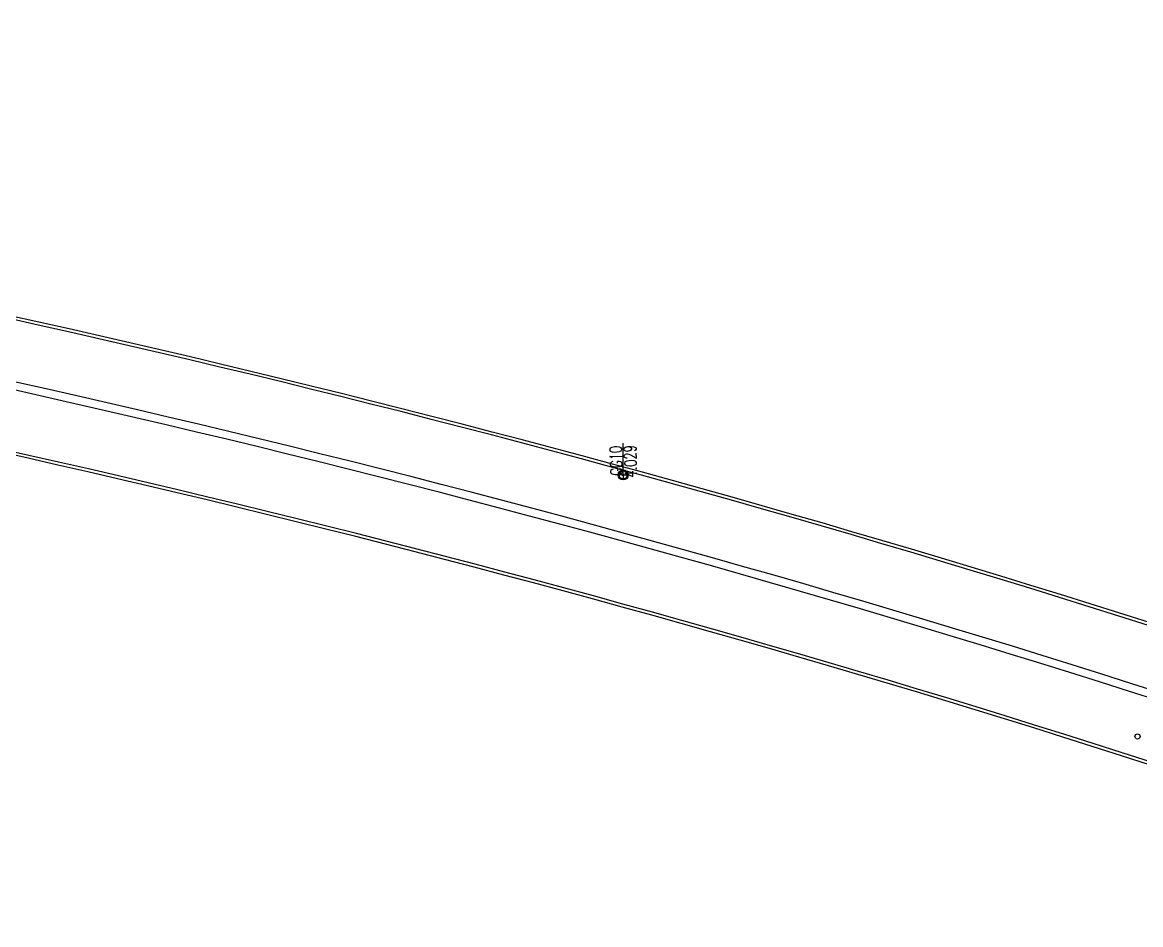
# Model space of a CAD drawing. Header units: inches. Extents: x 499362 to 502582, y 2541888 to 2545349.
# Drawn here: x 499916.2 to 500193.2, y 2543953 to 2544176.5 of the extents above; entities that cross this region are included whole.
import ezdxf
from ezdxf.enums import TextEntityAlignment as Align

# ---------------------------------------------------------------- set-up
doc = ezdxf.new("R2010")
doc.units = ezdxf.units.IN
doc.layers.add('0-段落划分', color=2, linetype='Continuous')
doc.layers.add('控制导线点', color=7, linetype='Continuous')
doc.styles.get("Standard").update_dxf_attribs({"font": 'simplex1.shx', "width": 0.7, "bigfont": 'hztxt.shx'})

# ---------------------------------------------------------------- blocks, each defined once
blk = doc.blocks.new('A$C3A006F90')
at = {"layer": '0-段落划分', "color": 2}
blk.add_circle((500192.44, 2543999.62), 0.65, dxfattribs=at)
for radius, start in [(3216, 69.84663), (3216.75, 69.84663), (3201, 69.67678), (3199, 69.67678), (3183.25, 69.93549), (3184, 69.93549)]:
    blk.add_arc((499218.53, 2540962.97), radius, start, 87.41979, dxfattribs=at)
blk = doc.blocks.new('控制导线点')
at = {"layer": '控制导线点'}
for p, q in [((500961.792, 2543567.946, 3.298), (500960.192, 2543567.946)), ((500962.192, 2543568.346, 3.298), (500962.192, 2543569.946)), ((500962.192, 2543567.546, 3.298), (500962.192, 2543565.946)), ((500962.592, 2543567.946, 3.298), (500964.192, 2543567.946))]:
    blk.add_line(p, q, dxfattribs=at)
for centre, radius in [((500962.192, 2543567.946), 2.5), ((500962.192, 2543567.946), 2), ((500962.192, 2543567.946, 3.298), 0.4)]:
    blk.add_circle(centre, radius, dxfattribs=at)

msp = doc.modelspace()

# ---------------------------------------------------------------- linework, layer by layer
at = {"layer": '控制导线点'}
msp.add_line((500065.03, 2544065.63, 2.38), (500065.03, 2544072.29, 2.38), dxfattribs=at)

# ---------------------------------------------------------------- block references
at = {"layer": '0-段落划分'}
msp.add_blockref('A$C3A006F90', (0, 0), dxfattribs=at)
at = {"layer": '控制导线点', "xscale": 0.5, "yscale": 0.5, "zscale": 0.5}
msp.add_blockref('控制导线点', (249583.93, 1272280.41, 2.38), dxfattribs=at)

# ---------------------------------------------------------------- texts
at = {"layer": '控制导线点', "ltscale": 1000, "width": 0.7}
for s, p in [('GG10', (500063.16, 2544071.59, 0.13)), ('4.029', (500066.69, 2544071.78, 0.13))]:
    msp.add_text(s, height=3, rotation=91.9824, dxfattribs=at).set_placement(p, align=Align.MIDDLE_RIGHT)

doc.saveas('drawing.dxf')
